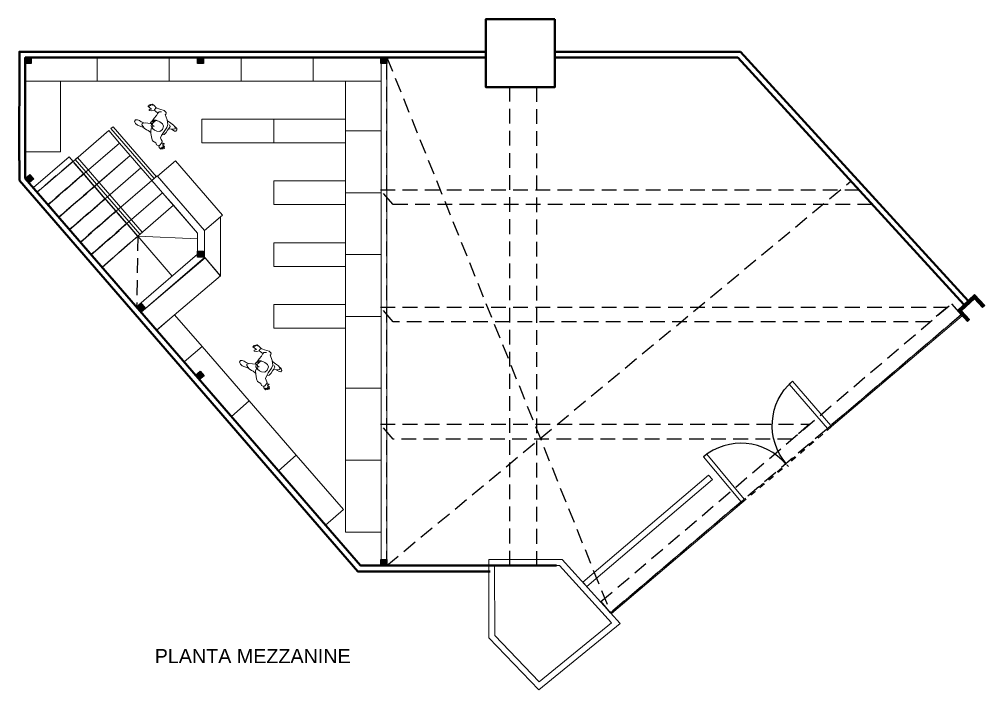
# Model space of a CAD drawing. Header units: metres. Extents: x 2600.2 to 2658.7, y 1421.4 to 1444.6.
# Drawn here: x 2620.41 to 2636.78, y 1422.46 to 1433.83 of the extents above; entities that cross this region are included whole.
import ezdxf
from ezdxf.enums import TextEntityAlignment as Align

# ---------------------------------------------------------------- set-up
doc = ezdxf.new("R2010")
doc.units = ezdxf.units.M
doc.set_wipeout_variables(frame=1)
doc.linetypes.add('DASHED2', pattern=[0.375, 0.25, -0.125])
doc.linetypes.add('HIDDEN', pattern=[0.375, 0.25, -0.125])
doc.layers.add('19.09.12.LA PERLA_PB A$0$A-HATCH COMERCIAL', color=7, linetype='Continuous', lineweight=0, true_color=0xfdfbd3)
for name, color, linetype in [('19.09.12.LA PERLA_PB A$0$A-PIE NEUTRAL', 7, 'Continuous'), ('AG-FP-01$0$A-DOOR-1', 1, 'Continuous'), ('columnas', 1, 'Continuous'), ('PROYECCIÓN', 1, 'DASHED2'), ('TEXTO-100', 2, 'Continuous')]:
    doc.layers.add(name, color=color, linetype=linetype)
for name, color, linetype, lineweight in [('AG-FP-01$0$A-HEAD-2', 253, 'HIDDEN', 0), ('CRISTALES', 142, 'Continuous', 5), ('MOBILIARIO', 35, 'Continuous', 20), ('MURO CARGA', 40, 'Continuous', 40), ('Muro Tbroca', 5, 'Continuous', 9), ('NIVEL', 90, 'Continuous', 20)]:
    doc.layers.add(name, color=color, linetype=linetype, lineweight=lineweight)
doc.styles.add('AG-FP-01$0$spa-fp01$0$WATG_Default', font='SIMPLEX.SHX', dxfattribs={"width": 0.8})
doc.styles.add('SWIS', font='swissel.ttf')

# ---------------------------------------------------------------- blocks, each defined once
blk = doc.blocks.new('19.09.12.LA PERLA_PB A$0$A$C6A03775A')
blk.add_wipeout([(-0.2, 0.05), (-0.2, -0.2), (0.2, -0.2), (0.2, 0.05)])
at = {"layer": '19.09.12.LA PERLA_PB A$0$A-HATCH COMERCIAL'}
h = blk.add_hatch(dxfattribs=at)
h.set_pattern_fill('_USER', color=8, scale=0.01, angle=-32.9098, pattern_type=0)
h.set_pattern_definition([(359.9999873, (-373.794348, -30.668783), (2.2e-09, 0.01), [])])
h.paths.add_polyline_path([(0.2, 0.05), (0.2, -0.2), (0.15, -0.2), (0.15, 0), (-0.15, 0), (-0.15, -0.2), (-0.2, -0.2), (-0.2, 0.05)])
blk.add_lwpolyline([(0.2, 0.05), (0.2, -0.2), (0.15, -0.2), (0.15, 0), (-0.15, 0), (-0.15, -0.2), (-0.2, -0.2), (-0.2, 0.05)], close=True)
blk = doc.blocks.new('*U7')
blk.add_lwpolyline([(2120, 36.1), (2120, -513.9), (2080, -513.9), (2080, 36.1)], close=True)
at = {"layer": 'AG-FP-01$0$A-DOOR-1'}
blk.add_arc((2120, 36.1), 550, 180, 270, dxfattribs=at)
at = {"layer": 'AG-FP-01$0$A-HEAD-2', "ltscale": 0.01}
for p, q in [((2120, 47.2), (1570, 47.2)), ((2120, 36.1), (1570, 36.1))]:
    blk.add_line(p, q, dxfattribs=at)
at = {"style": 'AG-FP-01$0$spa-fp01$0$WATG_Default', "width": 0.8, "flags": 9}
for tag, p in [('DOORNUMBER', (494.6, -80.1)), ('ROOMNAME', (494.6, -84.2)), ('ROOMNUMBER', (494.6, -88.3)), ('DOORTYPE', (494.6, -92.4)), ('THRESHOLDMATERIAL', (494.6, -125)), ('THRESHOLDDETAIL', (494.6, -129.1)), ('GLAZING', (494.6, -137.3)), ('CLOSER', (494.6, -145.5)), ('DOORMATERIAL', (494.6, -96.5)), ('DOORFINISH', (494.6, -100.5)), ('FRAMEMATERIAL', (494.6, -104.6)), ('FRAMEFINISH', (494.6, -108.7)), ('DETAILHEAD', (494.6, -112.8)), ('DETAILJAMB', (494.6, -116.9)), ('DETAILMUNTIN', (494.6, -121)), ('FIRERATING', (494.6, -133.2)), ('LOUVER', (494.6, -141.4)), ('PANICHARDWARE', (494.6, -149.5)), ('HARDWARESET', (494.6, -153.6)), ('REMARKS', (494.6, -157.7)), ('REVISION', (494.6, -161.8))]:
    blk.add_attdef(tag, p, '', height=2.38, dxfattribs=at)
blk = doc.blocks.new('*U8')
blk.add_lwpolyline([(2120, 36.1), (2120, -513.9), (2080, -513.9), (2080, 36.1)], close=True)
at = {"layer": 'AG-FP-01$0$A-DOOR-1'}
blk.add_arc((2120, 36.1), 550, 180, 270, dxfattribs=at)
at = {"layer": 'AG-FP-01$0$A-HEAD-2', "ltscale": 0.01}
for p, q in [((2120, 47.2), (1570, 47.2)), ((2120, 36.1), (1570, 36.1))]:
    blk.add_line(p, q, dxfattribs=at)
at = {"style": 'AG-FP-01$0$spa-fp01$0$WATG_Default', "width": 0.8, "flags": 9}
for tag, p in [('DOORNUMBER', (494.6, -80.1)), ('ROOMNAME', (494.6, -84.2)), ('ROOMNUMBER', (494.6, -88.3)), ('DOORTYPE', (494.6, -92.4)), ('THRESHOLDMATERIAL', (494.6, -125)), ('THRESHOLDDETAIL', (494.6, -129.1)), ('GLAZING', (494.6, -137.3)), ('CLOSER', (494.6, -145.5)), ('DOORMATERIAL', (494.6, -96.5)), ('DOORFINISH', (494.6, -100.5)), ('FRAMEMATERIAL', (494.6, -104.6)), ('FRAMEFINISH', (494.6, -108.7)), ('DETAILHEAD', (494.6, -112.8)), ('DETAILJAMB', (494.6, -116.9)), ('DETAILMUNTIN', (494.6, -121)), ('FIRERATING', (494.6, -133.2)), ('LOUVER', (494.6, -141.4)), ('PANICHARDWARE', (494.6, -149.5)), ('HARDWARESET', (494.6, -153.6)), ('REMARKS', (494.6, -157.7)), ('REVISION', (494.6, -161.8))]:
    blk.add_attdef(tag, p, '', height=2.38, dxfattribs=at)
blk = doc.blocks.new('columna')
at = {"layer": 'columnas'}
h = blk.add_hatch(color=256, dxfattribs=at)
h.dxf.hatch_style = 1
h.paths.add_polyline_path([(368.42, 124.984), (368.318, 124.984), (368.318, 124.882), (368.42, 124.882)])
blk.add_lwpolyline([(368.318, 124.984), (368.42, 124.984), (368.42, 124.882), (368.318, 124.882), (368.318, 124.984)], dxfattribs=at)
blk = doc.blocks.new('personasp13')
for points in [[(0.082, -0.064), (0.128, -0.056), (0.175, -0.025), (0.238, 0.027), (0.266, 0.061), (0.269, 0.126), (0.29, 0.154), (0.286, 0.197), (0.307, 0.212), (0.319, 0.25), (0.312, 0.257), (0.298, 0.239), (0.302, 0.275), (0.293, 0.282), (0.283, 0.251), (0.281, 0.293), (0.271, 0.298), (0.264, 0.257), (0.26, 0.286), (0.25, 0.286), (0.242, 0.246), (0.23, 0.243), (0.218, 0.257), (0.207, 0.253), (0.211, 0.234), (0.231, 0.21), (0.207, 0.215), (0.19, 0.203), (0.175, 0.176), (0.156, 0.155), (0.111, 0.147), (0.051, 0.147), (-0.048, 0.155), (-0.103, 0.148), (-0.168, 0.097), (-0.23, 0.022), (-0.226, 0.035), (-0.264, 0.023), (-0.278, -0.026), (-0.261, -0.104), (-0.247, -0.164), (-0.264, -0.21), (-0.273, -0.253), (-0.261, -0.263), (-0.255, -0.241), (-0.252, -0.277), (-0.24, -0.28), (-0.238, -0.268), (-0.235, -0.294), (-0.221, -0.297), (-0.216, -0.275), (-0.211, -0.299), (-0.201, -0.299), (-0.192, -0.224), (-0.182, -0.234), (-0.165, -0.255), (-0.153, -0.246), (-0.168, -0.203), (-0.197, -0.174), (-0.195, -0.155), (-0.187, -0.097), (-0.139, -0.097), (-0.079, -0.107), (-0.009, -0.113)], [(-0.05, 0.197), (-0.06, 0.236), (-0.079, 0.267), (-0.099, 0.291), (-0.125, 0.275), (-0.141, 0.238), (-0.144, 0.178), (-0.154, 0.111)], [(-0.065, 0.25), (-0.063, 0.299), (-0.074, 0.32), (-0.098, 0.325), (-0.12, 0.31), (-0.13, 0.274)], [(0.096, 0.15), (0.074, 0.176), (0.027, 0.19), (-0.019, 0.191), (-0.053, 0.197), (-0.091, 0.197), (-0.111, 0.171)], [(0.231, 0.209), (0.259, 0.207), (0.284, 0.197)], [(-0.249, -0.159), (-0.231, -0.172), (-0.202, -0.174)], [(-0.185, -0.097), (-0.214, -0.09), (-0.237, -0.054)], [(0.082, -0.041), (0.067, -0.063), (0.051, -0.064), (0.043, -0.056), (0.041, -0.036), (0.038, -0.064), (0.029, -0.083), (0.014, -0.088), (-0.005, -0.083), (-0.033, -0.075), (-0.057, -0.064), (-0.067, -0.045)], [(0.024, -0.121), (0.031, -0.123), (0.048, -0.16), (0.067, -0.203), (0.087, -0.225), (0.103, -0.239), (0.123, -0.231), (0.135, -0.201), (0.154, -0.169), (0.158, -0.121), (0.152, -0.105), (0.154, -0.09), (0.161, -0.037)], [(0.147, -0.186), (0.166, -0.296), (0.158, -0.335), (0.134, -0.368), (0.103, -0.368), (0.087, -0.339), (0.082, -0.304), (0.084, -0.267), (0.077, -0.222)]]:
    blk.add_lwpolyline(points)
blk.add_lwpolyline([(0.01, -0.127), (0.019, -0.118), (0.024, -0.102), (0.062, -0.086), (0.084, -0.045), (0.092, -0.001), (0.092, 0.04), (0.069, 0.091), (0.019, 0.11), (-0.043, 0.098), (-0.066, 0.065), (-0.074, 0.006), (-0.067, -0.059), (-0.049, -0.092), (-0.02, -0.099), (-0.009, -0.103), (-0.001, -0.12)], close=True)

msp = doc.modelspace()

# ---------------------------------------------------------------- linework, layer by layer
msp.add_line((2633.422, 1426.274), (2633.45, 1426.244))
at = {"layer": 'CRISTALES'}
msp.add_lwpolyline([(2630.449, 1423.746), (2630.435, 1423.76), (2632.647, 1425.642), (2632.66, 1425.627), (2630.449, 1423.746)], dxfattribs=at)
at = {"layer": 'MOBILIARIO'}
for points in [[(2621.73, 1433.183), (2621.73, 1432.783), (2620.51, 1432.783), (2620.51, 1433.183)], [(2622.95, 1433.183), (2622.95, 1432.783), (2621.73, 1432.783), (2621.73, 1433.183)], [(2624.17, 1433.183), (2624.17, 1432.783), (2622.95, 1432.783), (2622.95, 1433.183)], [(2625.39, 1433.183), (2625.39, 1432.783), (2624.17, 1432.783), (2624.17, 1433.183)], [(2626.543, 1433.183), (2626.543, 1432.783), (2625.39, 1432.783), (2625.39, 1433.183)], [(2621.11, 1431.583), (2620.51, 1431.583), (2620.51, 1432.783), (2621.11, 1432.783)], [(2626.543, 1431.938), (2625.943, 1431.938), (2625.943, 1432.783), (2626.543, 1432.783)], [(2623.503, 1431.738), (2623.503, 1432.138), (2624.723, 1432.138), (2624.723, 1431.738)], [(2624.723, 1431.738), (2624.723, 1432.138), (2625.943, 1432.138), (2625.943, 1431.738)], [(2626.543, 1430.889), (2625.943, 1430.889), (2625.943, 1431.938), (2626.543, 1431.938)], [(2623.855, 1430.508), (2623.552, 1430.246), (2622.754, 1431.169), (2623.057, 1431.431)], [(2624.723, 1430.689), (2624.723, 1431.089), (2625.943, 1431.089), (2625.943, 1430.689)], [(2626.543, 1429.839), (2625.943, 1429.839), (2625.943, 1430.889), (2626.543, 1430.889)], [(2624.723, 1429.639), (2624.723, 1430.039), (2625.943, 1430.039), (2625.943, 1429.639)], [(2626.543, 1428.79), (2625.943, 1428.79), (2625.943, 1429.839), (2626.543, 1429.839)], [(2622.737, 1428.556), (2622.477, 1428.86), (2623.561, 1429.782), (2623.821, 1429.478)], [(2624.723, 1428.59), (2624.723, 1428.99), (2625.943, 1428.99), (2625.943, 1428.59)], [(2623.509, 1428.278), (2623.207, 1428.017), (2622.739, 1428.558), (2623.041, 1428.819)], [(2626.543, 1427.57), (2625.943, 1427.57), (2625.943, 1428.79), (2626.543, 1428.79)], [(2624.308, 1427.356), (2624.005, 1427.094), (2623.207, 1428.017), (2623.509, 1428.278)], [(2626.543, 1426.351), (2625.943, 1426.351), (2625.943, 1427.571), (2626.543, 1427.571)], [(2625.106, 1426.433), (2624.803, 1426.171), (2624.005, 1427.094), (2624.308, 1427.356)], [(2625.904, 1425.511), (2625.601, 1425.249), (2624.803, 1426.171), (2625.106, 1426.433)], [(2626.543, 1425.131), (2625.943, 1425.131), (2625.943, 1426.351), (2626.543, 1426.351)]]:
    msp.add_lwpolyline(points, close=True, dxfattribs=at)
for points in [[(2622.734, 1431.162), (2622, 1432.01), (2621.962, 1431.977), (2622.696, 1431.129)], [(2622.493, 1430.218), (2621.395, 1431.487), (2621.358, 1431.454), (2622.455, 1430.186)], [(2623.819, 1430.478), (2623.552, 1430.246), (2623.552, 1429.794), (2623.819, 1429.476), (2623.819, 1430.477)]]:
    msp.add_lwpolyline(points, dxfattribs=at)
at = {"layer": 'MURO CARGA'}
for p, q in [((2632.64, 1433.283), (2629.492, 1433.283)), ((2632.596, 1433.183), (2629.492, 1433.183))]:
    msp.add_line(p, q, dxfattribs=at)
msp.add_lwpolyline([(2629.492, 1433.833), (2629.492, 1432.683), (2628.32, 1432.683), (2628.32, 1433.833)], close=True, dxfattribs=at)
for points in [[(2620.51, 1431.437), (2620.51, 1431.437), (2620.51, 1433.183), (2628.32, 1433.183), (2628.32, 1433.283), (2620.41, 1433.283), (2620.409, 1431.437)], [(2620.409, 1431.437), (2620.41, 1431.437)], [(2620.41, 1431.437), (2620.41, 1431.097)], [(2620.51, 1431.134), (2620.51, 1431.437)], [(2629.519, 1424.564), (2626.194, 1424.564), (2620.51, 1431.134)], [(2628.391, 1424.464), (2626.148, 1424.464), (2620.41, 1431.097)]]:
    msp.add_lwpolyline(points, dxfattribs=at)
at = {"layer": 'Muro Tbroca'}
for points in [[(2626.643, 1424.564), (2626.543, 1424.564), (2626.543, 1433.183), (2626.643, 1433.183)], [(2632.097, 1426.097), (2632.162, 1426.021), (2630.032, 1424.204), (2629.967, 1424.28)], [(2629.226, 1422.591), (2628.471, 1423.376), (2628.47, 1424.564), (2629.57, 1424.564), (2630.454, 1423.59)]]:
    msp.add_lwpolyline(points, close=True, dxfattribs=at)
for points in [[(2620.713, 1430.9), (2621.32, 1431.422), (2621.254, 1431.497), (2620.648, 1430.976)], [(2622.477, 1428.86), (2623.552, 1429.79), (2623.552, 1430.246), (2622.749, 1431.175), (2622.659, 1431.096), (2623.432, 1430.202), (2623.432, 1429.845), (2622.399, 1428.951)], [(2629.218, 1422.455), (2628.371, 1423.336), (2628.37, 1424.664), (2629.614, 1424.664), (2630.599, 1423.58), (2629.218, 1422.455)]]:
    msp.add_lwpolyline(points, dxfattribs=at)
at = {"layer": 'NIVEL'}
for p, q in [((2621.32, 1431.421), (2620.713, 1430.9)), ((2622.417, 1430.153), (2623.004, 1429.474)), ((2622.417, 1430.153), (2623.432, 1430.107))]:
    msp.add_line(p, q, dxfattribs=at)
for points in [[(2621.32, 1431.421), (2621.503, 1431.21), (2622.108, 1431.733), (2621.925, 1431.945)], [(2621.503, 1431.21), (2621.686, 1430.998), (2622.291, 1431.521), (2622.108, 1431.733)], [(2621.685, 1430.999), (2621.868, 1430.787), (2622.472, 1431.312), (2622.291, 1431.521)], [(2621.867, 1430.788), (2622.05, 1430.576), (2622.656, 1431.1), (2622.472, 1431.312)], [(2622.051, 1430.576), (2622.234, 1430.365), (2622.839, 1430.888), (2622.656, 1431.1)], [(2622.234, 1430.365), (2622.417, 1430.153), (2623.022, 1430.676), (2622.839, 1430.888)], [(2623.022, 1430.676), (2623.432, 1430.202), (2623.432, 1429.845), (2622.399, 1428.951), (2621.812, 1429.629)]]:
    msp.add_lwpolyline(points, close=True, dxfattribs=at)
at = {"layer": 'PROYECCIÓN'}
for p, q in [((2626.643, 1433.183), (2630.435, 1423.76)), ((2626.643, 1424.564), (2634.51, 1431.086)), ((2622.417, 1430.153), (2622.399, 1428.951))]:
    msp.add_line(p, q, dxfattribs=at)
msp.add_lwpolyline([(2620.51, 1433.183), (2620.51, 1431.134), (2626.194, 1424.564), (2626.643, 1424.564), (2626.643, 1433.183), (2620.51, 1433.183)], dxfattribs=at)
at = {"layer": 'PROYECCIÓN', "color": 254, "true_color": 0xdddedf}
for points in [[(2629.18, 1432.683), (2629.18, 1424.564), (2628.73, 1424.564), (2628.73, 1432.683)], [(2634.873, 1430.689), (2626.751, 1430.689), (2626.535, 1430.939), (2634.645, 1430.939)], [(2636.38, 1428.816), (2630.435, 1423.76), (2630.273, 1423.951), (2636.218, 1429.006)], [(2635.856, 1428.699), (2626.751, 1428.699), (2626.535, 1428.949), (2636.15, 1428.949)], [(2633.516, 1426.709), (2626.751, 1426.709), (2626.535, 1426.959), (2633.81, 1426.959)]]:
    msp.add_lwpolyline(points, close=True, dxfattribs=at)
at = {"layer": 'PROYECCIÓN'}
for points in [[(2620.713, 1430.9), (2620.896, 1430.688), (2621.503, 1431.21), (2621.32, 1431.421)], [(2620.896, 1430.688), (2621.079, 1430.477), (2621.686, 1430.998), (2621.503, 1431.21)], [(2621.079, 1430.477), (2621.262, 1430.265), (2621.867, 1430.788), (2621.686, 1430.998)], [(2621.262, 1430.265), (2621.446, 1430.053), (2622.05, 1430.576), (2621.867, 1430.788)], [(2621.446, 1430.053), (2621.629, 1429.841), (2622.234, 1430.365), (2622.051, 1430.576)], [(2621.629, 1429.841), (2621.812, 1429.629), (2622.417, 1430.153), (2622.234, 1430.365)]]:
    msp.add_lwpolyline(points, close=True, dxfattribs=at)

# ---------------------------------------------------------------- block references
at = {"lineweight": 5}
for p in [(2252.192, 1308.199), (2255.114, 1308.199), (2258.223, 1308.199), (2255.114, 1304.912), (2258.223, 1299.682)]:
    msp.add_blockref('columna', p, dxfattribs=at)
at = {"lineweight": 5, "rotation": 310.8628569956882}
for p in [(2285.092, 1627.98), (2286.981, 1625.797), (2287.981, 1624.641)]:
    msp.add_blockref('columna', p, dxfattribs=at)
at = {"layer": 'CRISTALES', "lineweight": 5, "yscale": 0.001808956296152864, "zscale": 0.001808956296152864}
for name, p, xscale, rotation in [('*U8', (2631.227, 1424.479), -0.001808956296152864, 220.842268790295), ('*U7', (2635.55, 1428.15), 0.001808956296152864, 219.8488257860513)]:
    msp.add_blockref(name, p, dxfattribs=dict(at, xscale=xscale, rotation=rotation))
at = {"layer": 'MOBILIARIO', "rotation": 240.0000000000003}
for p in [(2622.75, 1432.032), (2624.528, 1427.948)]:
    msp.add_blockref('personasp13', p, dxfattribs=at)

# ---------------------------------------------------------------- texts
at = {"layer": 'TEXTO-100', "style": 'SWIS'}
msp.add_text('PLANTA MEZZANINE', height=0.2392, dxfattribs=at).set_placement((2624.367, 1422.907), align=Align.CENTER)

# ---------------------------------------------------------------- next in the draw order: block references
at = {"layer": '19.09.12.LA PERLA_PB A$0$A-PIE NEUTRAL', "rotation": 42.90729043182677}
msp.add_blockref('19.09.12.LA PERLA_PB A$0$A$C6A03775A', (2636.497, 1428.988), dxfattribs=at)

# ---------------------------------------------------------------- next in the draw order: linework, layer by layer
msp.add_line((2636.609, 1429.161), (2636.316, 1428.889))
at = {"layer": 'CRISTALES'}
msp.add_lwpolyline([(2634.184, 1426.922), (2634.171, 1426.938), (2636.382, 1428.818), (2636.396, 1428.803), (2634.184, 1426.922)], dxfattribs=at)
at = {"layer": 'MURO CARGA'}
for p, q in [((2636.498, 1429.057), (2632.64, 1433.283)), ((2636.424, 1428.99), (2632.596, 1433.183))]:
    msp.add_line(p, q, dxfattribs=at)

doc.saveas('drawing.dxf')
